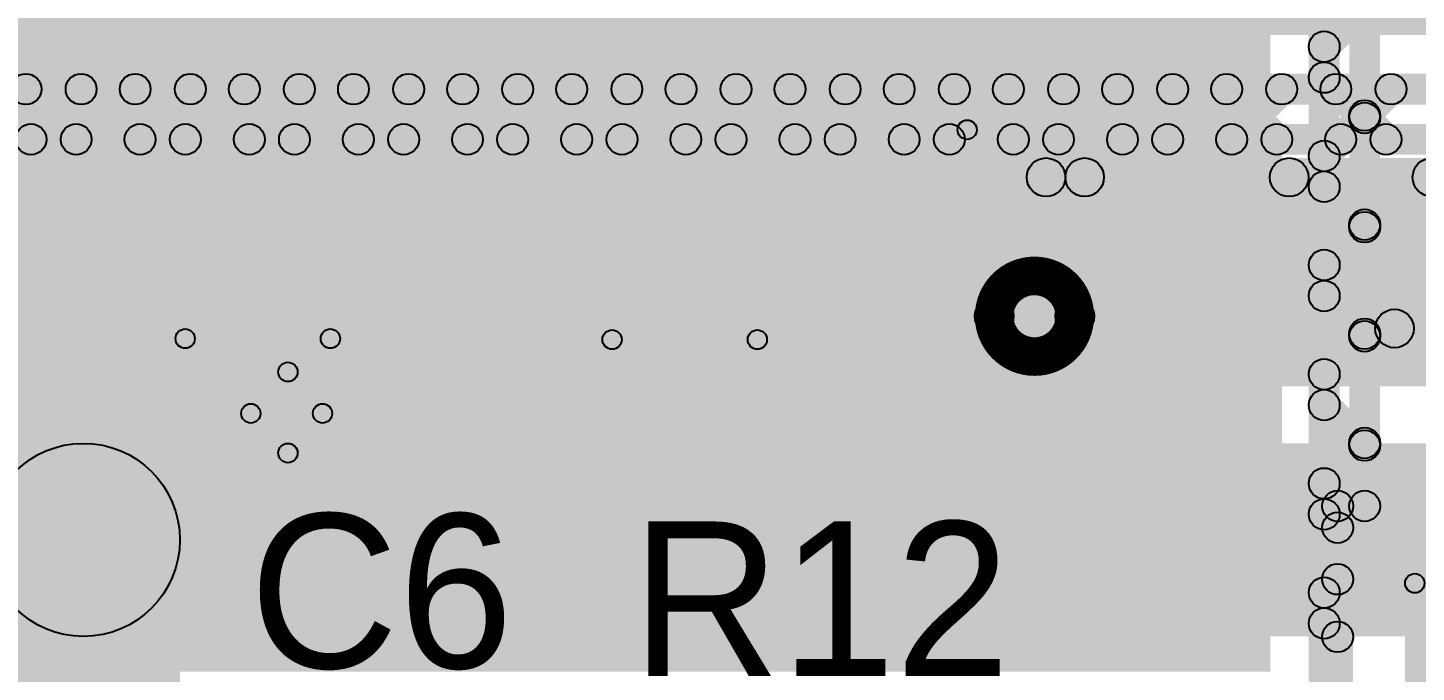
# Model space of a CAD drawing. Header units: millimetres. Extents: x 0.01 to 3.4, y 0.01 to 2.05.
# Drawn here: x 2.0876 to 2.4474, y 1.5959 to 1.7629 of the extents above; entities that cross this region are included whole.
import ezdxf

# ---------------------------------------------------------------- set-up
doc = ezdxf.new("R2010")
doc.units = ezdxf.units.MM
doc.header["$MEASUREMENT"] = 0
for name, color, linetype in [('BottomLayer', 5, 'Continuous'), ('TopLayer', 1, 'Continuous'), ('TopOverlay', 2, 'Continuous'), ('TopPaste', 8, 'Continuous'), ('TopSolder', 216, 'Continuous'), ('ViaHoleLayer', 16, 'Continuous')]:
    doc.layers.add(name, color=color, linetype=linetype)

# ---------------------------------------------------------------- blocks, each defined once
blk = doc.blocks.new('UA78M05IDCYR_16')
at = {"layer": 'TopLayer'}
for points in [[(-0.06398, 0.1565), (0.06398, 0.1565), (0.06398, 0.07185), (-0.06398, 0.07185)], [(-0.10925, -0.07185), (-0.07185, -0.07185), (-0.07185, -0.1565), (-0.10925, -0.1565)], [(-0.0187, -0.07185), (0.0187, -0.07185), (0.0187, -0.1565), (-0.0187, -0.1565)], [(0.07185, -0.07185), (0.10925, -0.07185), (0.10925, -0.1565), (0.07185, -0.1565)]]:
    blk.add_hatch(color=1, dxfattribs=at).paths.add_polyline_path(points)
at = {"layer": 'TopOverlay'}
h = blk.add_hatch(color=2, dxfattribs=at)
edge = h.paths.add_edge_path()
edge.add_arc((-0.129, 0.069), 0.005, 0, 360)
h = blk.add_hatch(color=2, dxfattribs=at)
edge = h.paths.add_edge_path()
edge.add_arc((-0.129, 0.069), 0.005, 0, 360)
for points in [[(-0.129, 0.064), (-0.129, 0.074), (-0.073, 0.074), (-0.073, 0.064)], [(0.073, 0.064), (0.073, 0.074), (0.13, 0.074), (0.13, 0.064)], [(-0.124, -0.075), (-0.134, -0.075), (-0.134, 0.069), (-0.124, 0.069)], [(0.135, -0.075), (0.125, -0.075), (0.125, 0.069), (0.135, 0.069)], [(-0.129, -0.08), (-0.129, -0.07), (-0.119, -0.07), (-0.119, -0.08)], [(-0.066, -0.08), (-0.066, -0.07), (-0.029, -0.07), (-0.029, -0.08)], [(0.024, -0.081), (0.024, -0.071), (0.062, -0.071), (0.062, -0.081)], [(0.115, -0.08), (0.115, -0.07), (0.13, -0.07), (0.13, -0.08)]]:
    blk.add_hatch(color=2, dxfattribs=at).paths.add_polyline_path(points)
h = blk.add_hatch(color=2, dxfattribs=at)
edge = h.paths.add_edge_path()
edge.add_arc((-0.073, 0.069), 0.005, 0, 360)
h = blk.add_hatch(color=2, dxfattribs=at)
edge = h.paths.add_edge_path()
edge.add_arc((0.073, 0.069), 0.005, 0, 360)
h = blk.add_hatch(color=2, dxfattribs=at)
edge = h.paths.add_edge_path()
edge.add_arc((0.13, 0.069), 0.005, 0, 360)
h = blk.add_hatch(color=2, dxfattribs=at)
edge = h.paths.add_edge_path()
edge.add_arc((0.13, 0.069), 0.005, 0, 360)
h = blk.add_hatch(color=2, dxfattribs=at)
edge = h.paths.add_edge_path()
edge.add_arc((-0.129, -0.075), 0.005, 0, 360)
h = blk.add_hatch(color=2, dxfattribs=at)
edge = h.paths.add_edge_path()
edge.add_arc((-0.129, -0.075), 0.005, 0, 360)
h = blk.add_hatch(color=2, dxfattribs=at)
edge = h.paths.add_edge_path()
edge.add_arc((-0.119, -0.075), 0.005, 0, 360)
h = blk.add_hatch(color=2, dxfattribs=at)
edge = h.paths.add_edge_path()
edge.add_arc((-0.066, -0.075), 0.005, 0, 360)
h = blk.add_hatch(color=2, dxfattribs=at)
edge = h.paths.add_edge_path()
edge.add_arc((-0.029, -0.075), 0.005, 0, 360)
h = blk.add_hatch(color=2, dxfattribs=at)
edge = h.paths.add_edge_path()
edge.add_arc((0.024, -0.076), 0.005, 0, 360)
h = blk.add_hatch(color=2, dxfattribs=at)
edge = h.paths.add_edge_path()
edge.add_arc((0.062, -0.076), 0.005, 0, 360)
h = blk.add_hatch(color=2, dxfattribs=at)
edge = h.paths.add_edge_path()
edge.add_arc((0.115, -0.075), 0.005, 0, 360)
h = blk.add_hatch(color=2, dxfattribs=at)
edge = h.paths.add_edge_path()
edge.add_arc((0.13, -0.075), 0.005, 0, 360)
h = blk.add_hatch(color=2, dxfattribs=at)
edge = h.paths.add_edge_path()
edge.add_arc((0.13, -0.075), 0.005, 0, 360)
h = blk.add_hatch(color=2, dxfattribs=at)
edge = h.paths.add_edge_path()
edge.add_arc((-0.14245, -0.111), 0.005, 0, 360)
h = blk.add_hatch(color=2, dxfattribs=at)
edge = h.paths.add_edge_path()
edge.add_arc((-0.12155, -0.111), 0.005, 0, 360)
at = {"layer": 'TopPaste'}
for points in [[(-0.06398, 0.1565), (0.06398, 0.1565), (0.06398, 0.07185), (-0.06398, 0.07185)], [(-0.10925, -0.07185), (-0.07185, -0.07185), (-0.07185, -0.1565), (-0.10925, -0.1565)], [(-0.0187, -0.07185), (0.0187, -0.07185), (0.0187, -0.1565), (-0.0187, -0.1565)], [(0.07185, -0.07185), (0.10925, -0.07185), (0.10925, -0.1565), (0.07185, -0.1565)]]:
    blk.add_hatch(color=8, dxfattribs=at).paths.add_polyline_path(points)
at = {"layer": 'TopSolder'}
for points in [[(-0.06798, 0.1605), (0.06798, 0.1605), (0.06798, 0.06785), (-0.06798, 0.06785)], [(-0.11325, -0.06785), (-0.06785, -0.06785), (-0.06785, -0.1605), (-0.11325, -0.1605)], [(-0.0227, -0.06785), (0.0227, -0.06785), (0.0227, -0.1605), (-0.0227, -0.1605)], [(0.06785, -0.06785), (0.11325, -0.06785), (0.11325, -0.1605), (0.06785, -0.1605)]]:
    blk.add_hatch(color=216, dxfattribs=at).paths.add_polyline_path(points)
at = {"layer": 'TopOverlay', "const_width": 0.01}
blk.add_lwpolyline([(-0.12155, -0.111, 1), (-0.14245, -0.111, 1)], format="xyb", close=True, dxfattribs=at)
at = {"layer": 'TopOverlay'}
for centre in [(-0.129, 0.069), (-0.129, 0.069), (-0.073, 0.069), (0.073, 0.069), (0.13, 0.069), (0.13, 0.069), (-0.129, -0.075), (-0.129, -0.075), (-0.119, -0.075), (-0.066, -0.075), (-0.029, -0.075), (0.024, -0.076), (0.062, -0.076), (0.115, -0.075), (0.13, -0.075), (0.13, -0.075), (-0.14245, -0.111), (-0.12155, -0.111)]:
    blk.add_circle(centre, 0.005, dxfattribs=at)
blk = doc.blocks.new('EEE_HB1E330AP_36')
at = {"layer": 'TopLayer'}
for points in [[(-0.16142, 0.0315), (-0.03543, 0.0315), (-0.03543, -0.0315), (-0.16142, -0.0315)], [(0.03543, 0.0315), (0.16142, 0.0315), (0.16142, -0.0315), (0.03543, -0.0315)]]:
    blk.add_hatch(color=1, dxfattribs=at).paths.add_polyline_path(points)
at = {"layer": 'TopOverlay'}
for points in [[(-0.07904, 0.13177), (-0.0755, 0.12823), (-0.12986, 0.07387), (-0.1334, 0.07741)], [(-0.07727, 0.1275), (-0.07727, 0.1325), (0.11177, 0.1325), (0.11177, 0.1275)], [(0.11, 0.12823), (0.11353, 0.13177), (0.13058, 0.11472), (0.12705, 0.11118)], [(0.12632, 0.11295), (0.13132, 0.11295), (0.13132, 0.038), (0.12632, 0.038)], [(-0.13413, 0.07564), (-0.12913, 0.07564), (-0.12913, 0.038), (-0.13413, 0.038)], [(-0.1535, 0.05861), (-0.1485, 0.05861), (-0.1485, 0.04003), (-0.1535, 0.04003)], [(-0.16127, 0.0465), (-0.16127, 0.0515), (-0.14027, 0.0515), (-0.14027, 0.0465)], [(-0.13438, -0.035), (-0.12938, -0.035), (-0.12938, -0.07264), (-0.13438, -0.07264)], [(0.12607, -0.035), (0.13107, -0.035), (0.13107, -0.10995), (0.12607, -0.10995)], [(-0.13364, -0.07441), (-0.13011, -0.07087), (-0.07575, -0.12523), (-0.07929, -0.12877)], [(0.1268, -0.10818), (0.13034, -0.11172), (0.11329, -0.12877), (0.10975, -0.12523)], [(-0.07752, -0.1295), (-0.07752, -0.1245), (0.11152, -0.1245), (0.11152, -0.1295)]]:
    blk.add_hatch(color=2, dxfattribs=at).paths.add_polyline_path(points)
h = blk.add_hatch(color=2, dxfattribs=at)
edge = h.paths.add_edge_path()
edge.add_arc((-0.07727, 0.13), 0.0025, 0, 360)
h = blk.add_hatch(color=2, dxfattribs=at)
edge = h.paths.add_edge_path()
edge.add_arc((-0.07727, 0.13), 0.0025, 0, 360)
h = blk.add_hatch(color=2, dxfattribs=at)
edge = h.paths.add_edge_path()
edge.add_arc((0.11177, 0.13), 0.0025, 0, 360)
h = blk.add_hatch(color=2, dxfattribs=at)
edge = h.paths.add_edge_path()
edge.add_arc((0.11177, 0.13), 0.0025, 0, 360)
h = blk.add_hatch(color=2, dxfattribs=at)
edge = h.paths.add_edge_path()
edge.add_arc((0.12882, 0.11295), 0.0025, 0, 360)
h = blk.add_hatch(color=2, dxfattribs=at)
edge = h.paths.add_edge_path()
edge.add_arc((0.12882, 0.11295), 0.0025, 0, 360)
h = blk.add_hatch(color=2, dxfattribs=at)
edge = h.paths.add_edge_path()
edge.add_arc((-0.13163, 0.07564), 0.0025, 0, 360)
h = blk.add_hatch(color=2, dxfattribs=at)
edge = h.paths.add_edge_path()
edge.add_arc((-0.13163, 0.07564), 0.0025, 0, 360)
h = blk.add_hatch(color=2, dxfattribs=at)
edge = h.paths.add_edge_path()
edge.add_arc((-0.151, 0.05861), 0.0025, 0, 360)
h = blk.add_hatch(color=2, dxfattribs=at)
edge = h.paths.add_edge_path()
edge.add_arc((-0.16127, 0.049), 0.0025, 0, 360)
h = blk.add_hatch(color=2, dxfattribs=at)
edge = h.paths.add_edge_path()
edge.add_arc((-0.14027, 0.049), 0.0025, 0, 360)
h = blk.add_hatch(color=2, dxfattribs=at)
edge = h.paths.add_edge_path()
edge.add_arc((-0.151, 0.04003), 0.0025, 0, 360)
h = blk.add_hatch(color=2, dxfattribs=at)
edge = h.paths.add_edge_path()
edge.add_arc((-0.13163, 0.038), 0.0025, 0, 360)
h = blk.add_hatch(color=2, dxfattribs=at)
edge = h.paths.add_edge_path()
edge.add_arc((0.12882, 0.038), 0.0025, 0, 360)
h = blk.add_hatch(color=2, dxfattribs=at)
edge = h.paths.add_edge_path()
edge.add_arc((-0.13188, -0.035), 0.0025, 0, 360)
h = blk.add_hatch(color=2, dxfattribs=at)
edge = h.paths.add_edge_path()
edge.add_arc((0.12857, -0.035), 0.0025, 0, 360)
h = blk.add_hatch(color=2, dxfattribs=at)
edge = h.paths.add_edge_path()
edge.add_arc((-0.13188, -0.07264), 0.0025, 0, 360)
h = blk.add_hatch(color=2, dxfattribs=at)
edge = h.paths.add_edge_path()
edge.add_arc((-0.13188, -0.07264), 0.0025, 0, 360)
h = blk.add_hatch(color=2, dxfattribs=at)
edge = h.paths.add_edge_path()
edge.add_arc((0.12857, -0.10995), 0.0025, 0, 360)
h = blk.add_hatch(color=2, dxfattribs=at)
edge = h.paths.add_edge_path()
edge.add_arc((0.12857, -0.10995), 0.0025, 0, 360)
h = blk.add_hatch(color=2, dxfattribs=at)
edge = h.paths.add_edge_path()
edge.add_arc((-0.07752, -0.127), 0.0025, 0, 360)
h = blk.add_hatch(color=2, dxfattribs=at)
edge = h.paths.add_edge_path()
edge.add_arc((-0.07752, -0.127), 0.0025, 0, 360)
h = blk.add_hatch(color=2, dxfattribs=at)
edge = h.paths.add_edge_path()
edge.add_arc((0.11152, -0.127), 0.0025, 0, 360)
h = blk.add_hatch(color=2, dxfattribs=at)
edge = h.paths.add_edge_path()
edge.add_arc((0.11152, -0.127), 0.0025, 0, 360)
at = {"layer": 'TopPaste'}
for points in [[(-0.16142, 0.0315), (-0.03543, 0.0315), (-0.03543, -0.0315), (-0.16142, -0.0315)], [(0.03543, 0.0315), (0.16142, 0.0315), (0.16142, -0.0315), (0.03543, -0.0315)]]:
    blk.add_hatch(color=8, dxfattribs=at).paths.add_polyline_path(points)
at = {"layer": 'TopSolder'}
for points in [[(-0.16542, 0.0355), (-0.03143, 0.0355), (-0.03143, -0.0355), (-0.16542, -0.0355)], [(0.03143, 0.0355), (0.16542, 0.0355), (0.16542, -0.0355), (0.03143, -0.0355)]]:
    blk.add_hatch(color=216, dxfattribs=at).paths.add_polyline_path(points)
at = {"layer": 'TopOverlay'}
for centre in [(-0.07727, 0.13), (-0.07727, 0.13), (0.11177, 0.13), (0.11177, 0.13), (0.12882, 0.11295), (0.12882, 0.11295), (-0.13163, 0.07564), (-0.13163, 0.07564), (-0.151, 0.05861), (-0.16127, 0.049), (-0.14027, 0.049), (-0.151, 0.04003), (-0.13163, 0.038), (0.12882, 0.038), (-0.13188, -0.035), (0.12857, -0.035), (-0.13188, -0.07264), (-0.13188, -0.07264), (0.12857, -0.10995), (0.12857, -0.10995), (-0.07752, -0.127), (-0.07752, -0.127), (0.11152, -0.127), (0.11152, -0.127)]:
    blk.add_circle(centre, 0.0025, dxfattribs=at)
blk = doc.blocks.new('C__1206_42')
at = {"layer": 'TopLayer'}
for points in [[(-0.08, 0.035), (-0.02, 0.035), (-0.02, -0.035), (-0.08, -0.035)], [(0.02, 0.035), (0.08, 0.035), (0.08, -0.035), (0.02, -0.035)]]:
    blk.add_hatch(color=1, dxfattribs=at).paths.add_polyline_path(points)
at = {"layer": 'TopOverlay'}
h = blk.add_hatch(color=2, dxfattribs=at)
edge = h.paths.add_edge_path()
edge.add_arc((-0.084, 0.039), 0.0025, 0, 360)
h = blk.add_hatch(color=2, dxfattribs=at)
edge = h.paths.add_edge_path()
edge.add_arc((-0.084, 0.039), 0.0025, 0, 360)
for points in [[(-0.024, 0.0415), (-0.024, 0.0365), (-0.084, 0.0365), (-0.084, 0.0415)], [(0.084, 0.0415), (0.084, 0.0365), (0.024, 0.0365), (0.024, 0.0415)], [(-0.0865, 0.039), (-0.0815, 0.039), (-0.0815, -0.039), (-0.0865, -0.039)], [(0.0815, 0.039), (0.0865, 0.039), (0.0865, -0.039), (0.0815, -0.039)], [(-0.024, -0.0365), (-0.024, -0.0415), (-0.084, -0.0415), (-0.084, -0.0365)], [(0.084, -0.0365), (0.084, -0.0415), (0.024, -0.0415), (0.024, -0.0365)]]:
    blk.add_hatch(color=2, dxfattribs=at).paths.add_polyline_path(points)
h = blk.add_hatch(color=2, dxfattribs=at)
edge = h.paths.add_edge_path()
edge.add_arc((-0.024, 0.039), 0.0025, 0, 360)
h = blk.add_hatch(color=2, dxfattribs=at)
edge = h.paths.add_edge_path()
edge.add_arc((0.024, 0.039), 0.0025, 0, 360)
h = blk.add_hatch(color=2, dxfattribs=at)
edge = h.paths.add_edge_path()
edge.add_arc((0.084, 0.039), 0.0025, 0, 360)
h = blk.add_hatch(color=2, dxfattribs=at)
edge = h.paths.add_edge_path()
edge.add_arc((0.084, 0.039), 0.0025, 0, 360)
h = blk.add_hatch(color=2, dxfattribs=at)
edge = h.paths.add_edge_path()
edge.add_arc((-0.084, -0.039), 0.0025, 0, 360)
h = blk.add_hatch(color=2, dxfattribs=at)
edge = h.paths.add_edge_path()
edge.add_arc((-0.084, -0.039), 0.0025, 0, 360)
h = blk.add_hatch(color=2, dxfattribs=at)
edge = h.paths.add_edge_path()
edge.add_arc((-0.024, -0.039), 0.0025, 0, 360)
h = blk.add_hatch(color=2, dxfattribs=at)
edge = h.paths.add_edge_path()
edge.add_arc((0.024, -0.039), 0.0025, 0, 360)
h = blk.add_hatch(color=2, dxfattribs=at)
edge = h.paths.add_edge_path()
edge.add_arc((0.084, -0.039), 0.0025, 0, 360)
h = blk.add_hatch(color=2, dxfattribs=at)
edge = h.paths.add_edge_path()
edge.add_arc((0.084, -0.039), 0.0025, 0, 360)
at = {"layer": 'TopPaste'}
for points in [[(-0.08, 0.035), (-0.02, 0.035), (-0.02, -0.035), (-0.08, -0.035)], [(0.02, 0.035), (0.08, 0.035), (0.08, -0.035), (0.02, -0.035)]]:
    blk.add_hatch(color=8, dxfattribs=at).paths.add_polyline_path(points)
at = {"layer": 'TopSolder'}
for points in [[(-0.084, 0.039), (-0.016, 0.039), (-0.016, -0.039), (-0.084, -0.039)], [(0.016, 0.039), (0.084, 0.039), (0.084, -0.039), (0.016, -0.039)]]:
    blk.add_hatch(color=216, dxfattribs=at).paths.add_polyline_path(points)
at = {"layer": 'TopOverlay'}
for centre in [(-0.084, 0.039), (-0.084, 0.039), (-0.024, 0.039), (0.024, 0.039), (0.084, 0.039), (0.084, 0.039), (-0.084, -0.039), (-0.084, -0.039), (-0.024, -0.039), (0.024, -0.039), (0.084, -0.039), (0.084, -0.039)]:
    blk.add_circle(centre, 0.0025, dxfattribs=at)

msp = doc.modelspace()

# ---------------------------------------------------------------- hatches: boundary and pattern name
at = {"layer": 'BottomLayer'}
for points in [[(1.699, 1.761), (1.699, 1.811), (2.626, 1.811), (2.626, 1.761)], [(1.73848, 1.743), (1.73848, 1.751), (2.626, 1.751), (2.626, 1.743)], [(2.0843, 1.74417), (2.08995, 1.74983), (2.10295, 1.73683), (2.0973, 1.73117)], [(2.09124, 1.73117), (2.08558, 1.73683), (2.09858, 1.74983), (2.10424, 1.74417)], [(2.11258, 1.74417), (2.11824, 1.74983), (2.13124, 1.73683), (2.12558, 1.73117)], [(2.11952, 1.73117), (2.11386, 1.73683), (2.12686, 1.74983), (2.13252, 1.74417)], [(2.14086, 1.74417), (2.14652, 1.74983), (2.15952, 1.73683), (2.15386, 1.73117)], [(2.1478, 1.73117), (2.14215, 1.73683), (2.15515, 1.74983), (2.1608, 1.74417)], [(2.16915, 1.74417), (2.17481, 1.74983), (2.18781, 1.73683), (2.18215, 1.73117)], [(2.17609, 1.73117), (2.17043, 1.73683), (2.18343, 1.74983), (2.18909, 1.74417)], [(2.19743, 1.74417), (2.20309, 1.74983), (2.21609, 1.73683), (2.21043, 1.73117)], [(2.20437, 1.73117), (2.19872, 1.73683), (2.21172, 1.74983), (2.21737, 1.74417)], [(2.22572, 1.74417), (2.23137, 1.74983), (2.24437, 1.73683), (2.23872, 1.73117)], [(2.23266, 1.73117), (2.227, 1.73683), (2.24, 1.74983), (2.24566, 1.74417)], [(2.254, 1.74417), (2.25966, 1.74983), (2.27266, 1.73683), (2.267, 1.73117)], [(2.26094, 1.73117), (2.25528, 1.73683), (2.26828, 1.74983), (2.27394, 1.74417)], [(2.28229, 1.74417), (2.28794, 1.74983), (2.30094, 1.73683), (2.29529, 1.73117)], [(2.28923, 1.73117), (2.28357, 1.73683), (2.29657, 1.74983), (2.30223, 1.74417)], [(2.31057, 1.74417), (2.31623, 1.74983), (2.32923, 1.73683), (2.32357, 1.73117)], [(2.31751, 1.73117), (2.31185, 1.73683), (2.32485, 1.74983), (2.33051, 1.74417)], [(2.33885, 1.74417), (2.34451, 1.74983), (2.35751, 1.73683), (2.35185, 1.73117)], [(2.34579, 1.73117), (2.34014, 1.73683), (2.35314, 1.74983), (2.35879, 1.74417)], [(2.36714, 1.74417), (2.3728, 1.74983), (2.3858, 1.73683), (2.38014, 1.73117)], [(2.37408, 1.73117), (2.36842, 1.73683), (2.38142, 1.74983), (2.38708, 1.74417)], [(2.39542, 1.74417), (2.40108, 1.74983), (2.41408, 1.73683), (2.40842, 1.73117)], [(2.40236, 1.73117), (2.39671, 1.73683), (2.40971, 1.74983), (2.41536, 1.74417)], [(2.42371, 1.74417), (2.42936, 1.74983), (2.44236, 1.73683), (2.43671, 1.73117)], [(2.43065, 1.73117), (2.42499, 1.73683), (2.43799, 1.74983), (2.44365, 1.74417)], [(1.71839, 1.73), (1.71839, 1.738), (2.562, 1.738), (2.562, 1.73)], [(1.583, 1.67), (1.583, 1.72), (2.562, 1.72), (2.562, 1.67)], [(2.102, 1.60524), (2.102, 1.65524), (2.48476, 1.65524), (2.48476, 1.60524)], [(2.127, 0.87355), (2.077, 0.87355), (2.077, 1.63024), (2.127, 1.63024)]]:
    msp.add_hatch(color=5, dxfattribs=at).paths.add_polyline_path(points)
h = msp.add_hatch(color=5, dxfattribs=at)
edge = h.paths.add_edge_path()
edge.add_arc((2.08712, 1.747), 0.004, 0, 360)
h = msp.add_hatch(color=5, dxfattribs=at)
edge = h.paths.add_edge_path()
edge.add_arc((2.10141, 1.747), 0.004, 0, 360)
h = msp.add_hatch(color=5, dxfattribs=at)
edge = h.paths.add_edge_path()
edge.add_arc((2.11541, 1.747), 0.004, 0, 360)
h = msp.add_hatch(color=5, dxfattribs=at)
edge = h.paths.add_edge_path()
edge.add_arc((2.12969, 1.747), 0.004, 0, 360)
h = msp.add_hatch(color=5, dxfattribs=at)
edge = h.paths.add_edge_path()
edge.add_arc((2.14369, 1.747), 0.004, 0, 360)
h = msp.add_hatch(color=5, dxfattribs=at)
edge = h.paths.add_edge_path()
edge.add_arc((2.15798, 1.747), 0.004, 0, 360)
h = msp.add_hatch(color=5, dxfattribs=at)
edge = h.paths.add_edge_path()
edge.add_arc((2.17198, 1.747), 0.004, 0, 360)
h = msp.add_hatch(color=5, dxfattribs=at)
edge = h.paths.add_edge_path()
edge.add_arc((2.18626, 1.747), 0.004, 0, 360)
h = msp.add_hatch(color=5, dxfattribs=at)
edge = h.paths.add_edge_path()
edge.add_arc((2.20026, 1.747), 0.004, 0, 360)
h = msp.add_hatch(color=5, dxfattribs=at)
edge = h.paths.add_edge_path()
edge.add_arc((2.21454, 1.747), 0.004, 0, 360)
h = msp.add_hatch(color=5, dxfattribs=at)
edge = h.paths.add_edge_path()
edge.add_arc((2.22855, 1.747), 0.004, 0, 360)
h = msp.add_hatch(color=5, dxfattribs=at)
edge = h.paths.add_edge_path()
edge.add_arc((2.24283, 1.747), 0.004, 0, 360)
h = msp.add_hatch(color=5, dxfattribs=at)
edge = h.paths.add_edge_path()
edge.add_arc((2.25683, 1.747), 0.004, 0, 360)
h = msp.add_hatch(color=5, dxfattribs=at)
edge = h.paths.add_edge_path()
edge.add_arc((2.27111, 1.747), 0.004, 0, 360)
h = msp.add_hatch(color=5, dxfattribs=at)
edge = h.paths.add_edge_path()
edge.add_arc((2.28511, 1.747), 0.004, 0, 360)
h = msp.add_hatch(color=5, dxfattribs=at)
edge = h.paths.add_edge_path()
edge.add_arc((2.2994, 1.747), 0.004, 0, 360)
h = msp.add_hatch(color=5, dxfattribs=at)
edge = h.paths.add_edge_path()
edge.add_arc((2.3134, 1.747), 0.004, 0, 360)
h = msp.add_hatch(color=5, dxfattribs=at)
edge = h.paths.add_edge_path()
edge.add_arc((2.32768, 1.747), 0.004, 0, 360)
h = msp.add_hatch(color=5, dxfattribs=at)
edge = h.paths.add_edge_path()
edge.add_arc((2.34168, 1.747), 0.004, 0, 360)
h = msp.add_hatch(color=5, dxfattribs=at)
edge = h.paths.add_edge_path()
edge.add_arc((2.35597, 1.747), 0.004, 0, 360)
h = msp.add_hatch(color=5, dxfattribs=at)
edge = h.paths.add_edge_path()
edge.add_arc((2.36997, 1.747), 0.004, 0, 360)
h = msp.add_hatch(color=5, dxfattribs=at)
edge = h.paths.add_edge_path()
edge.add_arc((2.38425, 1.747), 0.004, 0, 360)
h = msp.add_hatch(color=5, dxfattribs=at)
edge = h.paths.add_edge_path()
edge.add_arc((2.39825, 1.747), 0.004, 0, 360)
h = msp.add_hatch(color=5, dxfattribs=at)
edge = h.paths.add_edge_path()
edge.add_arc((2.41253, 1.747), 0.004, 0, 360)
h = msp.add_hatch(color=5, dxfattribs=at)
edge = h.paths.add_edge_path()
edge.add_arc((2.42654, 1.747), 0.004, 0, 360)
h = msp.add_hatch(color=5, dxfattribs=at)
edge = h.paths.add_edge_path()
edge.add_arc((2.44082, 1.747), 0.004, 0, 360)
h = msp.add_hatch(color=5, dxfattribs=at)
edge = h.paths.add_edge_path()
edge.add_arc((2.08841, 1.734), 0.004, 0, 360)
h = msp.add_hatch(color=5, dxfattribs=at)
edge = h.paths.add_edge_path()
edge.add_arc((2.10012, 1.734), 0.004, 0, 360)
h = msp.add_hatch(color=5, dxfattribs=at)
edge = h.paths.add_edge_path()
edge.add_arc((2.11669, 1.734), 0.004, 0, 360)
h = msp.add_hatch(color=5, dxfattribs=at)
edge = h.paths.add_edge_path()
edge.add_arc((2.12841, 1.734), 0.004, 0, 360)
h = msp.add_hatch(color=5, dxfattribs=at)
edge = h.paths.add_edge_path()
edge.add_arc((2.14498, 1.734), 0.004, 0, 360)
h = msp.add_hatch(color=5, dxfattribs=at)
edge = h.paths.add_edge_path()
edge.add_arc((2.15669, 1.734), 0.004, 0, 360)
h = msp.add_hatch(color=5, dxfattribs=at)
edge = h.paths.add_edge_path()
edge.add_arc((2.17326, 1.734), 0.004, 0, 360)
h = msp.add_hatch(color=5, dxfattribs=at)
edge = h.paths.add_edge_path()
edge.add_arc((2.18498, 1.734), 0.004, 0, 360)
h = msp.add_hatch(color=5, dxfattribs=at)
edge = h.paths.add_edge_path()
edge.add_arc((2.20154, 1.734), 0.004, 0, 360)
h = msp.add_hatch(color=5, dxfattribs=at)
edge = h.paths.add_edge_path()
edge.add_arc((2.21326, 1.734), 0.004, 0, 360)
h = msp.add_hatch(color=5, dxfattribs=at)
edge = h.paths.add_edge_path()
edge.add_arc((2.22983, 1.734), 0.004, 0, 360)
h = msp.add_hatch(color=5, dxfattribs=at)
edge = h.paths.add_edge_path()
edge.add_arc((2.24155, 1.734), 0.004, 0, 360)
h = msp.add_hatch(color=5, dxfattribs=at)
edge = h.paths.add_edge_path()
edge.add_arc((2.25811, 1.734), 0.004, 0, 360)
h = msp.add_hatch(color=5, dxfattribs=at)
edge = h.paths.add_edge_path()
edge.add_arc((2.26983, 1.734), 0.004, 0, 360)
h = msp.add_hatch(color=5, dxfattribs=at)
edge = h.paths.add_edge_path()
edge.add_arc((2.2864, 1.734), 0.004, 0, 360)
h = msp.add_hatch(color=5, dxfattribs=at)
edge = h.paths.add_edge_path()
edge.add_arc((2.29811, 1.734), 0.004, 0, 360)
h = msp.add_hatch(color=5, dxfattribs=at)
edge = h.paths.add_edge_path()
edge.add_arc((2.31468, 1.734), 0.004, 0, 360)
h = msp.add_hatch(color=5, dxfattribs=at)
edge = h.paths.add_edge_path()
edge.add_arc((2.3264, 1.734), 0.004, 0, 360)
h = msp.add_hatch(color=5, dxfattribs=at)
edge = h.paths.add_edge_path()
edge.add_arc((2.34297, 1.734), 0.004, 0, 360)
h = msp.add_hatch(color=5, dxfattribs=at)
edge = h.paths.add_edge_path()
edge.add_arc((2.35468, 1.734), 0.004, 0, 360)
h = msp.add_hatch(color=5, dxfattribs=at)
edge = h.paths.add_edge_path()
edge.add_arc((2.37125, 1.734), 0.004, 0, 360)
h = msp.add_hatch(color=5, dxfattribs=at)
edge = h.paths.add_edge_path()
edge.add_arc((2.38297, 1.734), 0.004, 0, 360)
h = msp.add_hatch(color=5, dxfattribs=at)
edge = h.paths.add_edge_path()
edge.add_arc((2.39953, 1.734), 0.004, 0, 360)
h = msp.add_hatch(color=5, dxfattribs=at)
edge = h.paths.add_edge_path()
edge.add_arc((2.41125, 1.734), 0.004, 0, 360)
h = msp.add_hatch(color=5, dxfattribs=at)
edge = h.paths.add_edge_path()
edge.add_arc((2.42782, 1.734), 0.004, 0, 360)
h = msp.add_hatch(color=5, dxfattribs=at)
edge = h.paths.add_edge_path()
edge.add_arc((2.43954, 1.734), 0.004, 0, 360)
h = msp.add_hatch(color=5, dxfattribs=at)
edge = h.paths.add_edge_path()
edge.add_arc((2.102, 1.63024), 0.0315, 0, 360)
h = msp.add_hatch(color=5, dxfattribs=at)
edge = h.paths.add_edge_path()
edge.add_arc((2.102, 1.63024), 0.025, 0, 360)
h = msp.add_hatch(color=5, dxfattribs=at)
edge = h.paths.add_edge_path()
edge.add_arc((2.102, 1.63024), 0.025, 0, 360)
at = {"layer": 'TopLayer'}
for points in [[(2.42753, 1.58212), (2.41953, 1.58212), (2.41953, 1.794), (2.42753, 1.794)], [(2.068, 1.78), (2.068, 1.59612), (2.40953, 1.59612), (2.40953, 1.78)], [(2.42635, 1.75516), (2.4207, 1.76082), (2.43117, 1.77129), (2.43683, 1.76564)], [(2.438, 1.639), (2.43, 1.639), (2.43, 1.768), (2.438, 1.768)], [(2.4207, 1.74718), (2.42635, 1.75284), (2.43683, 1.74236), (2.43117, 1.73671)], [(2.42635, 1.72688), (2.4207, 1.73254), (2.43117, 1.74301), (2.43683, 1.73735)], [(2.4207, 1.7189), (2.42635, 1.72455), (2.43683, 1.71408), (2.43117, 1.70842)], [(2.42635, 1.69859), (2.4207, 1.70425), (2.43117, 1.71473), (2.43683, 1.70907)], [(2.4207, 1.69061), (2.42635, 1.69627), (2.43683, 1.6858), (2.43117, 1.68014)], [(2.44175, 1.68), (2.44175, 1.69), (2.48045, 1.69), (2.48045, 1.68)], [(2.42635, 1.67031), (2.4207, 1.67597), (2.43117, 1.68644), (2.43683, 1.68078)], [(2.4207, 1.66233), (2.42635, 1.66799), (2.43683, 1.65751), (2.43117, 1.65185)], [(2.42635, 1.64203), (2.4207, 1.64768), (2.43117, 1.65816), (2.43683, 1.6525)], [(2.427, 1.635), (2.427, 1.643), (2.434, 1.643), (2.434, 1.635)], [(2.4207, 1.63404), (2.42635, 1.6397), (2.42983, 1.63623), (2.42417, 1.63057)], [(2.431, 1.52842), (2.423, 1.52842), (2.423, 1.639), (2.431, 1.639)], [(2.42635, 1.61374), (2.4207, 1.6194), (2.42417, 1.62287), (2.42983, 1.61722)], [(2.4207, 1.60576), (2.42635, 1.61142), (2.42983, 1.60794), (2.42417, 1.60229)]]:
    msp.add_hatch(color=1, dxfattribs=at).paths.add_polyline_path(points)
h = msp.add_hatch(color=1, dxfattribs=at)
edge = h.paths.add_edge_path()
edge.add_arc((2.42353, 1.75799), 0.004, 0, 360)
h = msp.add_hatch(color=1, dxfattribs=at)
edge = h.paths.add_edge_path()
edge.add_arc((2.42353, 1.75001), 0.004, 0, 360)
h = msp.add_hatch(color=1, dxfattribs=at)
edge = h.paths.add_edge_path()
edge.add_arc((2.434, 1.74018), 0.004, 0, 360)
h = msp.add_hatch(color=1, dxfattribs=at)
edge = h.paths.add_edge_path()
edge.add_arc((2.434, 1.73954), 0.004, 0, 360)
h = msp.add_hatch(color=1, dxfattribs=at)
edge = h.paths.add_edge_path()
edge.add_arc((2.42353, 1.72971), 0.004, 0, 360)
h = msp.add_hatch(color=1, dxfattribs=at)
edge = h.paths.add_edge_path()
edge.add_arc((2.42353, 1.72173), 0.004, 0, 360)
h = msp.add_hatch(color=1, dxfattribs=at)
edge = h.paths.add_edge_path()
edge.add_arc((2.434, 1.7119), 0.004, 0, 360)
h = msp.add_hatch(color=1, dxfattribs=at)
edge = h.paths.add_edge_path()
edge.add_arc((2.434, 1.71125), 0.004, 0, 360)
h = msp.add_hatch(color=1, dxfattribs=at)
edge = h.paths.add_edge_path()
edge.add_arc((2.42353, 1.70142), 0.004, 0, 360)
h = msp.add_hatch(color=1, dxfattribs=at)
edge = h.paths.add_edge_path()
edge.add_arc((2.42353, 1.69344), 0.004, 0, 360)
h = msp.add_hatch(color=1, dxfattribs=at)
edge = h.paths.add_edge_path()
edge.add_arc((2.434, 1.68361), 0.004, 0, 360)
h = msp.add_hatch(color=1, dxfattribs=at)
edge = h.paths.add_edge_path()
edge.add_arc((2.44175, 1.685), 0.005, 0, 360)
h = msp.add_hatch(color=1, dxfattribs=at)
edge = h.paths.add_edge_path()
edge.add_arc((2.434, 1.68297), 0.004, 0, 360)
h = msp.add_hatch(color=1, dxfattribs=at)
edge = h.paths.add_edge_path()
edge.add_arc((2.42353, 1.67314), 0.004, 0, 360)
h = msp.add_hatch(color=1, dxfattribs=at)
edge = h.paths.add_edge_path()
edge.add_arc((2.42353, 1.66516), 0.004, 0, 360)
h = msp.add_hatch(color=1, dxfattribs=at)
edge = h.paths.add_edge_path()
edge.add_arc((2.102, 1.63024), 0.0315, 0, 360)
h = msp.add_hatch(color=1, dxfattribs=at)
edge = h.paths.add_edge_path()
edge.add_arc((2.434, 1.65533), 0.004, 0, 360)
h = msp.add_hatch(color=1, dxfattribs=at)
edge = h.paths.add_edge_path()
edge.add_arc((2.434, 1.65468), 0.004, 0, 360)
h = msp.add_hatch(color=1, dxfattribs=at)
edge = h.paths.add_edge_path()
edge.add_arc((2.42353, 1.64485), 0.004, 0, 360)
h = msp.add_hatch(color=1, dxfattribs=at)
edge = h.paths.add_edge_path()
edge.add_arc((2.42353, 1.63687), 0.004, 0, 360)
h = msp.add_hatch(color=1, dxfattribs=at)
edge = h.paths.add_edge_path()
edge.add_arc((2.427, 1.639), 0.004, 0, 360)
h = msp.add_hatch(color=1, dxfattribs=at)
edge = h.paths.add_edge_path()
edge.add_arc((2.427, 1.639), 0.004, 0, 360)
h = msp.add_hatch(color=1, dxfattribs=at)
edge = h.paths.add_edge_path()
edge.add_arc((2.434, 1.639), 0.004, 0, 360)
h = msp.add_hatch(color=1, dxfattribs=at)
edge = h.paths.add_edge_path()
edge.add_arc((2.434, 1.639), 0.004, 0, 360)
h = msp.add_hatch(color=1, dxfattribs=at)
edge = h.paths.add_edge_path()
edge.add_arc((2.427, 1.6334), 0.004, 0, 360)
h = msp.add_hatch(color=1, dxfattribs=at)
edge = h.paths.add_edge_path()
edge.add_arc((2.427, 1.62004), 0.004, 0, 360)
h = msp.add_hatch(color=1, dxfattribs=at)
edge = h.paths.add_edge_path()
edge.add_arc((2.42353, 1.61657), 0.004, 0, 360)
h = msp.add_hatch(color=1, dxfattribs=at)
edge = h.paths.add_edge_path()
edge.add_arc((2.42353, 1.60859), 0.004, 0, 360)
h = msp.add_hatch(color=1, dxfattribs=at)
edge = h.paths.add_edge_path()
edge.add_arc((2.427, 1.60511), 0.004, 0, 360)
at = {"layer": 'ViaHoleLayer'}
h = msp.add_hatch(color=16, dxfattribs=at)
edge = h.paths.add_edge_path()
edge.add_arc((2.102, 1.63024), 0.01625, 0, 360)

# ---------------------------------------------------------------- linework, layer by layer
at = {"layer": 'BottomLayer'}
for centre, radius in [((2.08712, 1.747), 0.004), ((2.10141, 1.747), 0.004), ((2.11541, 1.747), 0.004), ((2.12969, 1.747), 0.004), ((2.14369, 1.747), 0.004), ((2.15798, 1.747), 0.004), ((2.17198, 1.747), 0.004), ((2.18626, 1.747), 0.004), ((2.20026, 1.747), 0.004), ((2.21454, 1.747), 0.004), ((2.22855, 1.747), 0.004), ((2.24283, 1.747), 0.004), ((2.25683, 1.747), 0.004), ((2.27111, 1.747), 0.004), ((2.28511, 1.747), 0.004), ((2.2994, 1.747), 0.004), ((2.3134, 1.747), 0.004), ((2.32768, 1.747), 0.004), ((2.34168, 1.747), 0.004), ((2.35597, 1.747), 0.004), ((2.36997, 1.747), 0.004), ((2.38425, 1.747), 0.004), ((2.39825, 1.747), 0.004), ((2.41253, 1.747), 0.004), ((2.42654, 1.747), 0.004), ((2.44082, 1.747), 0.004), ((2.08841, 1.734), 0.004), ((2.10012, 1.734), 0.004), ((2.11669, 1.734), 0.004), ((2.12841, 1.734), 0.004), ((2.14498, 1.734), 0.004), ((2.15669, 1.734), 0.004), ((2.17326, 1.734), 0.004), ((2.18498, 1.734), 0.004), ((2.20154, 1.734), 0.004), ((2.21326, 1.734), 0.004), ((2.22983, 1.734), 0.004), ((2.24155, 1.734), 0.004), ((2.25811, 1.734), 0.004), ((2.26983, 1.734), 0.004), ((2.2864, 1.734), 0.004), ((2.29811, 1.734), 0.004), ((2.31468, 1.734), 0.004), ((2.3264, 1.734), 0.004), ((2.34297, 1.734), 0.004), ((2.35468, 1.734), 0.004), ((2.37125, 1.734), 0.004), ((2.38297, 1.734), 0.004), ((2.39953, 1.734), 0.004), ((2.41125, 1.734), 0.004), ((2.42782, 1.734), 0.004), ((2.43954, 1.734), 0.004), ((2.102, 1.63024), 0.025), ((2.102, 1.63024), 0.025)]:
    msp.add_circle(centre, radius, dxfattribs=at)
at = {"layer": 'TopLayer'}
for centre, radius in [((2.42353, 1.75799), 0.004), ((2.42353, 1.75001), 0.004), ((2.434, 1.74018), 0.004), ((2.434, 1.73954), 0.004), ((2.42353, 1.72971), 0.004), ((2.42353, 1.72173), 0.004), ((2.434, 1.7119), 0.004), ((2.434, 1.71125), 0.004), ((2.42353, 1.70142), 0.004), ((2.42353, 1.69344), 0.004), ((2.434, 1.68361), 0.004), ((2.44175, 1.685), 0.005), ((2.434, 1.68297), 0.004), ((2.42353, 1.67314), 0.004), ((2.42353, 1.66516), 0.004), ((2.434, 1.65533), 0.004), ((2.434, 1.65468), 0.004), ((2.42353, 1.64485), 0.004), ((2.42353, 1.63687), 0.004), ((2.427, 1.639), 0.004), ((2.427, 1.639), 0.004), ((2.434, 1.639), 0.004), ((2.434, 1.639), 0.004), ((2.427, 1.6334), 0.004), ((2.427, 1.62004), 0.004), ((2.42353, 1.61657), 0.004), ((2.42353, 1.60859), 0.004), ((2.427, 1.60511), 0.004)]:
    msp.add_circle(centre, radius, dxfattribs=at)

# ---------------------------------------------------------------- block references
for name, p, rotation in [('EEE_HB1E330AP_36', (2.204, 1.814), 90), ('C__1206_42', (2.531, 1.58), 180)]:
    msp.add_blockref(name, p, dxfattribs=dict(rotation=rotation))
msp.add_blockref('UA78M05IDCYR_16', (2.48045, 1.79917))

# ---------------------------------------------------------------- texts
at = {"layer": 'TopOverlay'}
for s, p in [('C6', (2.145, 1.597)), ('R12', (2.244, 1.595))]:
    msp.add_text(s, height=0.04, dxfattribs=at).set_placement(p)

doc.saveas('drawing.dxf')
